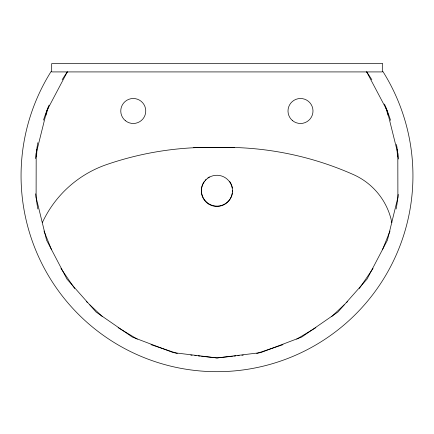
<?xml version="1.0" encoding="UTF-8"?>
<svg xmlns="http://www.w3.org/2000/svg" width="434" height="434" viewBox="0 0 434 434"><rect width="100%" height="100%" fill="white"/><g stroke="black" fill="none" stroke-linecap="round" stroke-linejoin="round"><path stroke-width="0.65" d="M36.57 156.88L36.928 149.464M45.928 115.411L48.537 106.558M382.43 249.816L390.03 230.991M67.324 71.876L46.796 110.762L36.185 153.435L36.103 197.405L46.557 240.116L66.945 279.078L96.071 312.019L132.24 337.023L173.35 352.636L217 357.941L232.472 356.265M359.292 288.556L373.039 268.445M331.831 316.419L344.146 304.82M346.609 302.498L347.596 301.57M296.715 339.138L315.876 327.665M256.662 353.498L282.968 344.672M233.817 356.119L235.836 355.902M237.854 355.679L239.205 355.533M241.895 355.245L243.241 355.099M193.613 147.441L234.588 147.441M190.759 355.099L192.105 355.245M194.795 355.533L196.146 355.679M198.164 355.902L200.183 356.119M201.528 356.265L217 357.941L260.65 352.636L301.76 337.023L337.929 312.019L367.055 279.078L387.443 240.116L397.897 197.405L397.815 153.435L387.204 110.762L366.676 71.876M151.032 344.672L177.338 353.498M118.124 327.665L137.285 339.138M86.404 301.57L87.391 302.498M89.854 304.82L102.169 316.419M60.961 268.445L74.708 288.556M43.97 230.991L51.57 249.816M385.463 106.558L388.072 115.411M397.072 149.464L397.267 153.522M397.332 154.873L397.43 156.902M382.761 71.268A195.94 195.94 0 0 1 344.878 324.209A195.94 195.94 0 0 1 89.122 324.209A195.94 195.94 0 0 1 51.239 71.268M398.228 194.421A182.188 182.188 0 0 1 396.128 208.993M37.866 208.982A182.188 182.188 0 0 1 35.707 193.814M35.621 158.573A182.188 182.188 0 0 1 37.829 142.726M43.503 120.147A182.188 182.188 0 0 1 49.058 105.126M62.187 79.704A182.188 182.188 0 0 1 67.297 71.919M366.703 71.919A182.188 182.188 0 0 1 371.835 79.737M384.491 104.062A182.188 182.188 0 0 1 390.573 120.392M396.475 144.408A182.188 182.188 0 0 1 398.417 159.018M42.299 222.713A110.502 110.502 0 0 1 106.672 164.557A316.603 316.603 0 0 1 217.282 147.441A316.603 316.603 0 0 1 353.433 174.598A66.836 66.836 0 0 1 391.859 222.669M232.402 192.994A15.581 15.581 0 0 1 211.049 204.951A15.581 15.581 0 0 1 204.409 181.401M205.168 180.436A15.581 15.581 0 0 1 205.998 179.54M207.853 177.951A15.581 15.581 0 0 1 209.4 176.963M229.619 181.401A15.581 15.581 0 0 1 230.606 182.942M230.893 183.484A15.581 15.581 0 0 1 231.631 185.166M231.832 185.741A15.581 15.581 0 0 1 232.402 188.117M232.591 190.559A15.581 15.581 0 0 1 232.543 191.779M382.311 63.592L51.689 63.592L51.689 71.919L382.311 71.919L382.311 63.592M209.09 204.333A15.581 15.581 0 0 0 232.456 190.841A15.581 15.581 0 0 0 209.09 177.349A15.581 15.581 0 0 0 209.09 204.333M292.63 120.701A12.494 12.494 0 0 0 312.838 112.948A12.494 12.494 0 0 0 296.015 99.326A12.494 12.494 0 0 0 292.63 120.701M125.399 120.701A12.494 12.494 0 0 0 145.602 112.948A12.494 12.494 0 0 0 128.784 99.326A12.494 12.494 0 0 0 125.399 120.701"/></g></svg>
